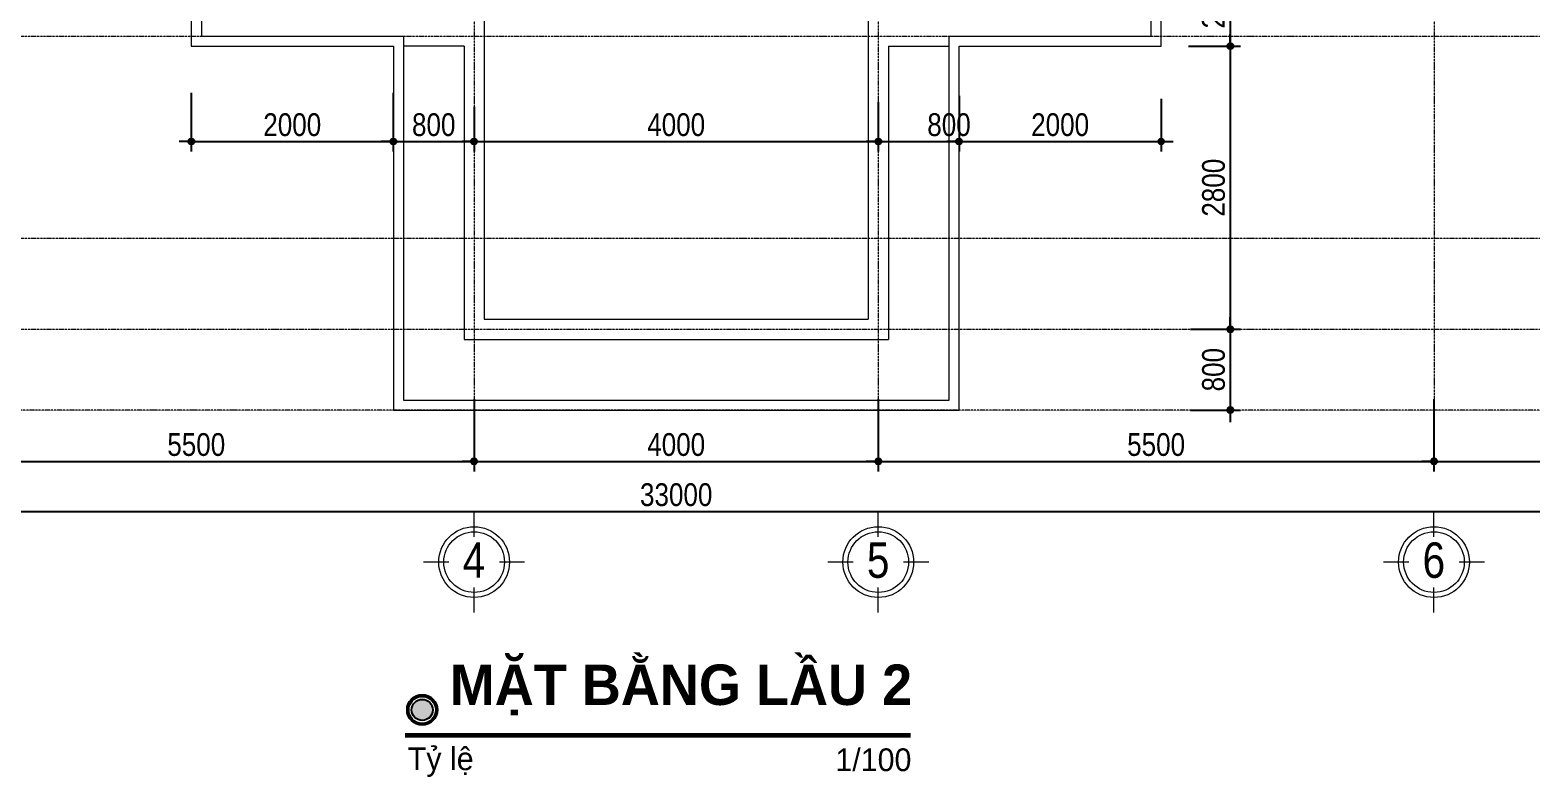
# Model space of a CAD drawing. Extents: x -79995 to 347433, y -157641 to 104789.
# Drawn here: x -2998 to 11848, y 56923 to 64312 of the extents above; entities that cross this region are included whole.
import ezdxf
from ezdxf.enums import TextEntityAlignment as Align

# ---------------------------------------------------------------- set-up
doc = ezdxf.new("R2010")
doc.units = 0
doc.linetypes.add('ACAD_ISO10W100', pattern=[18, 12, -3, 0, -3])
doc.layers.get('DEFPOINTS').update_dxf_attribs({"linetype": 'CONTINUOUS'})
for name, color, linetype in [('DIM', 1, 'CONTINUOUS'), ('TAGS', 60, 'CONTINUOUS'), ('TEXT', 7, 'CONTINUOUS')]:
    doc.layers.add(name, color=color, linetype=linetype)
for name, color, linetype, lineweight in [('NET-THAY', 2, 'CONTINUOUS', 13), ('TEN TRUC', 3, 'CONTINUOUS', 18), ('TRUC', 24, 'CONTINUOUS', 0)]:
    doc.layers.add(name, color=color, linetype=linetype, lineweight=lineweight)
doc.styles.add('HEL-CONDENSE', font='')
doc.styles.add('SWISS-CONDENSE', font='')
doc.styles.add('VNI-HELVE-CONDENSEN', font='')
doc.styles.get('HEL-CONDENSE').set_extended_font_data('VNI-Helve-Condense')
doc.styles.get('SWISS-CONDENSE').set_extended_font_data('VNI-Swiss-Condense')
doc.styles.get('VNI-HELVE-CONDENSEN').set_extended_font_data('VNI-Helve-Condense')
doc.dimstyles.new('D100', dxfattribs={"dimtxt": 225, "dimasz": 1.2, "dimexe": 100, "dimexo": 0, "dimgap": 50, "dimtad": 1, "dimdec": 0, "dimzin": 13, "dimdsep": 46, "dimtxsty": 'HEL-CONDENSE', "dimblk": 'D50', "dimcen": 0, "dimclrd": 1, "dimclre": 1, "dimclrt": 7, "dimadec": 0, "dimazin": 0, "dimtfac": 1, "dimtdec": 0, "dimtmove": 0, "dimatfit": 3, "dimldrblk": 'D50', "dimfxl": 1, "dimtolj": 1, "dimtzin": 13, "dimarcsym": 0})

# ---------------------------------------------------------------- blocks, each defined once
blk = doc.blocks.new('D50')
at = {"layer": 'DIM'}
blk.add_hatch(color=256, dxfattribs=at).paths.add_polyline_path([(25, 0, 1), (-25, 0, 1)])
blk.add_line((25, 0), (100, 0), dxfattribs=at)
blk.add_circle((0, 0), 25, dxfattribs=at)
blk = doc.blocks.new('*D399')
at = {"layer": 'DEFPOINTS', "color": 0, "transparency": 16777216}
for p in [(-4102, 60660), (1398, 60660), (1398, 60045)]:
    blk.add_point(p, dxfattribs=at)
at = {"layer": 'DIM', "color": 1, "lineweight": -2, "transparency": 16777216}
for p, q in [((-4102, 60660), (-4102, 59945)), ((1398, 60660), (1398, 59945)), ((-4100, 60045), (1397, 60045))]:
    blk.add_line(p, q, dxfattribs=at)
at = {"layer": 'DIM', "color": 1, "lineweight": -2, "transparency": 16777216, "xscale": 1.199999999999999, "yscale": 1.199999999999999, "zscale": 1.199999999999999, "rotation": 180}
blk.add_blockref('D50', (-4102, 60045), dxfattribs=at)
at = {"layer": 'DIM', "color": 1, "lineweight": -2, "transparency": 16777216, "xscale": 1.199999999999999, "yscale": 1.199999999999999, "zscale": 1.199999999999999}
blk.add_blockref('D50', (1398, 60045), dxfattribs=at)
at = {"layer": 'DIM', "color": 7, "transparency": 16777216, "insert": (-1352, 60210), "char_height": 225, "attachment_point": 5, "style": 'HEL-CONDENSE'}
blk.add_mtext('\\A1;5500', dxfattribs=at)
blk = doc.blocks.new('*D400')
at = {"layer": 'DEFPOINTS', "color": 0, "transparency": 16777216}
for p in [(1398, 60660), (5398, 60660), (5398, 60045)]:
    blk.add_point(p, dxfattribs=at)
at = {"layer": 'DIM', "color": 1, "lineweight": -2, "transparency": 16777216}
for p, q in [((1398, 60660), (1398, 59945)), ((5398, 60660), (5398, 59945)), ((1400, 60045), (5397, 60045))]:
    blk.add_line(p, q, dxfattribs=at)
at = {"layer": 'DIM', "color": 1, "lineweight": -2, "transparency": 16777216, "xscale": 1.199999999999999, "yscale": 1.199999999999999, "zscale": 1.199999999999999, "rotation": 180}
blk.add_blockref('D50', (1398, 60045), dxfattribs=at)
at = {"layer": 'DIM', "color": 1, "lineweight": -2, "transparency": 16777216, "xscale": 1.199999999999999, "yscale": 1.199999999999999, "zscale": 1.199999999999999}
blk.add_blockref('D50', (5398, 60045), dxfattribs=at)
at = {"layer": 'DIM', "color": 7, "transparency": 16777216, "insert": (3398, 60210), "char_height": 225, "attachment_point": 5, "style": 'HEL-CONDENSE'}
blk.add_mtext('\\A1;4000', dxfattribs=at)
blk = doc.blocks.new('*D401')
at = {"layer": 'DEFPOINTS', "color": 0, "transparency": 16777216}
for p in [(5398, 60660), (10898, 60660), (10898, 60045)]:
    blk.add_point(p, dxfattribs=at)
at = {"layer": 'DIM', "color": 1, "lineweight": -2, "transparency": 16777216}
for p, q in [((5398, 60660), (5398, 59945)), ((10898, 60660), (10898, 59945)), ((5400, 60045), (10897, 60045))]:
    blk.add_line(p, q, dxfattribs=at)
at = {"layer": 'DIM', "color": 1, "lineweight": -2, "transparency": 16777216, "xscale": 1.199999999999999, "yscale": 1.199999999999999, "zscale": 1.199999999999999, "rotation": 180}
blk.add_blockref('D50', (5398, 60045), dxfattribs=at)
at = {"layer": 'DIM', "color": 1, "lineweight": -2, "transparency": 16777216, "xscale": 1.199999999999999, "yscale": 1.199999999999999, "zscale": 1.199999999999999}
blk.add_blockref('D50', (10898, 60045), dxfattribs=at)
at = {"layer": 'DIM', "color": 7, "transparency": 16777216, "insert": (8148, 60210), "char_height": 225, "attachment_point": 5, "style": 'HEL-CONDENSE'}
blk.add_mtext('\\A1;5500', dxfattribs=at)
blk = doc.blocks.new('*D402')
at = {"layer": 'DEFPOINTS', "color": 0, "transparency": 16777216}
for p in [(10898, 60660), (13898, 60660), (13898, 60045)]:
    blk.add_point(p, dxfattribs=at)
at = {"layer": 'DIM', "color": 1, "lineweight": -2, "transparency": 16777216}
for p, q in [((10898, 60660), (10898, 59945)), ((13898, 60660), (13898, 59945)), ((10900, 60045), (13897, 60045))]:
    blk.add_line(p, q, dxfattribs=at)
at = {"layer": 'DIM', "color": 1, "lineweight": -2, "transparency": 16777216, "xscale": 1.199999999999999, "yscale": 1.199999999999999, "zscale": 1.199999999999999, "rotation": 180}
blk.add_blockref('D50', (10898, 60045), dxfattribs=at)
at = {"layer": 'DIM', "color": 1, "lineweight": -2, "transparency": 16777216, "xscale": 1.199999999999999, "yscale": 1.199999999999999, "zscale": 1.199999999999999}
blk.add_blockref('D50', (13898, 60045), dxfattribs=at)
at = {"layer": 'DIM', "color": 7, "transparency": 16777216, "insert": (12398, 60210), "char_height": 225, "attachment_point": 5, "style": 'HEL-CONDENSE'}
blk.add_mtext('\\A1;3000', dxfattribs=at)
blk = doc.blocks.new('*D404')
at = {"layer": 'DEFPOINTS', "color": 0, "transparency": 16777216}
for p in [(-13102, 60660), (19898, 60660), (19898, 59549)]:
    blk.add_point(p, dxfattribs=at)
at = {"layer": 'DIM', "color": 1, "lineweight": -2, "transparency": 16777216}
for p, q in [((-13102, 60660), (-13102, 59449)), ((19898, 60660), (19898, 59449)), ((-13100, 59549), (19897, 59549))]:
    blk.add_line(p, q, dxfattribs=at)
at = {"layer": 'DIM', "color": 1, "lineweight": -2, "transparency": 16777216, "xscale": 1.199999999999999, "yscale": 1.199999999999999, "zscale": 1.199999999999999, "rotation": 180}
blk.add_blockref('D50', (-13102, 59549), dxfattribs=at)
at = {"layer": 'DIM', "color": 1, "lineweight": -2, "transparency": 16777216, "xscale": 1.199999999999999, "yscale": 1.199999999999999, "zscale": 1.199999999999999}
blk.add_blockref('D50', (19898, 59549), dxfattribs=at)
at = {"layer": 'DIM', "color": 7, "transparency": 16777216, "insert": (3398, 59714), "char_height": 225, "attachment_point": 5, "style": 'HEL-CONDENSE'}
blk.add_mtext('\\A1;33000', dxfattribs=at)
blk = doc.blocks.new('A$C206177D3')
at = {"layer": 'TEN TRUC', "ltscale": 1000}
for p, q in [((-37, 240), (-37, 490)), ((-287, -10), (-537, -10)), ((463, -10), (213, -10)), ((-37, -510), (-37, -260))]:
    blk.add_line(p, q, dxfattribs=at)
blk.add_circle((-37, -10), 350, dxfattribs=at)
at = {"layer": 'TEN TRUC', "color": 254, "ltscale": 1000}
blk.add_circle((-37, -10), 300, dxfattribs=at)
blk = doc.blocks.new('*D490')
at = {"layer": 'DEFPOINTS', "color": 0, "transparency": 16777216}
for p in [(-1402, 63690), (598, 63690), (598, 63209)]:
    blk.add_point(p, dxfattribs=at)
at = {"layer": 'DIM', "color": 1, "lineweight": -2, "transparency": 16777216}
for p, q in [((-1402, 63690), (-1402, 63109)), ((598, 63690), (598, 63109)), ((-1400, 63209), (597, 63209))]:
    blk.add_line(p, q, dxfattribs=at)
at = {"layer": 'DIM', "color": 1, "lineweight": -2, "transparency": 16777216, "xscale": 1.199999999999999, "yscale": 1.199999999999999, "zscale": 1.199999999999999, "rotation": 180}
blk.add_blockref('D50', (-1402, 63209), dxfattribs=at)
at = {"layer": 'DIM', "color": 1, "lineweight": -2, "transparency": 16777216, "xscale": 1.199999999999999, "yscale": 1.199999999999999, "zscale": 1.199999999999999}
blk.add_blockref('D50', (598, 63209), dxfattribs=at)
at = {"layer": 'DIM', "color": 7, "transparency": 16777216, "insert": (-402, 63374), "char_height": 225, "attachment_point": 5, "style": 'HEL-CONDENSE'}
blk.add_mtext('\\A1;2000', dxfattribs=at)
blk = doc.blocks.new('*D491')
at = {"layer": 'DEFPOINTS', "color": 0, "transparency": 16777216}
for p in [(598, 63690), (1398, 63552), (1398, 63209)]:
    blk.add_point(p, dxfattribs=at)
at = {"layer": 'DIM', "color": 1, "lineweight": -2, "transparency": 16777216}
for p, q in [((598, 63690), (598, 63109)), ((1398, 63552), (1398, 63109)), ((600, 63209), (1397, 63209))]:
    blk.add_line(p, q, dxfattribs=at)
at = {"layer": 'DIM', "color": 1, "lineweight": -2, "transparency": 16777216, "xscale": 1.199999999999999, "yscale": 1.199999999999999, "zscale": 1.199999999999999, "rotation": 180}
blk.add_blockref('D50', (598, 63209), dxfattribs=at)
at = {"layer": 'DIM', "color": 1, "lineweight": -2, "transparency": 16777216, "xscale": 1.199999999999999, "yscale": 1.199999999999999, "zscale": 1.199999999999999}
blk.add_blockref('D50', (1398, 63209), dxfattribs=at)
at = {"layer": 'DIM', "color": 7, "transparency": 16777216, "insert": (998, 63374), "char_height": 225, "attachment_point": 5, "style": 'HEL-CONDENSE'}
blk.add_mtext('\\A1;800', dxfattribs=at)
blk = doc.blocks.new('*D492')
at = {"layer": 'DEFPOINTS', "color": 0, "transparency": 16777216}
for p in [(1398, 63552), (5398, 63599), (5398, 63209)]:
    blk.add_point(p, dxfattribs=at)
at = {"layer": 'DIM', "color": 1, "lineweight": -2, "transparency": 16777216}
for p, q in [((1398, 63552), (1398, 63109)), ((5398, 63599), (5398, 63109)), ((1400, 63209), (5397, 63209))]:
    blk.add_line(p, q, dxfattribs=at)
at = {"layer": 'DIM', "color": 1, "lineweight": -2, "transparency": 16777216, "xscale": 1.199999999999999, "yscale": 1.199999999999999, "zscale": 1.199999999999999, "rotation": 180}
blk.add_blockref('D50', (1398, 63209), dxfattribs=at)
at = {"layer": 'DIM', "color": 1, "lineweight": -2, "transparency": 16777216, "xscale": 1.199999999999999, "yscale": 1.199999999999999, "zscale": 1.199999999999999}
blk.add_blockref('D50', (5398, 63209), dxfattribs=at)
at = {"layer": 'DIM', "color": 7, "transparency": 16777216, "insert": (3398, 63374), "char_height": 225, "attachment_point": 5, "style": 'HEL-CONDENSE'}
blk.add_mtext('\\A1;4000', dxfattribs=at)
blk = doc.blocks.new('*D493')
at = {"layer": 'DEFPOINTS', "color": 0, "transparency": 16777216}
for p in [(6198, 63661), (8198, 63631), (8198, 63209)]:
    blk.add_point(p, dxfattribs=at)
at = {"layer": 'DIM', "color": 1, "lineweight": -2, "transparency": 16777216}
for p, q in [((6198, 63661), (6198, 63109)), ((8198, 63631), (8198, 63109)), ((6200, 63209), (8197, 63209))]:
    blk.add_line(p, q, dxfattribs=at)
at = {"layer": 'DIM', "color": 1, "lineweight": -2, "transparency": 16777216, "xscale": 1.199999999999999, "yscale": 1.199999999999999, "zscale": 1.199999999999999, "rotation": 180}
blk.add_blockref('D50', (6198, 63209), dxfattribs=at)
at = {"layer": 'DIM', "color": 1, "lineweight": -2, "transparency": 16777216, "xscale": 1.199999999999999, "yscale": 1.199999999999999, "zscale": 1.199999999999999}
blk.add_blockref('D50', (8198, 63209), dxfattribs=at)
at = {"layer": 'DIM', "color": 7, "transparency": 16777216, "insert": (7198, 63374), "char_height": 225, "attachment_point": 5, "style": 'HEL-CONDENSE'}
blk.add_mtext('\\A1;2000', dxfattribs=at)
blk = doc.blocks.new('*D494')
at = {"layer": 'DEFPOINTS', "color": 0, "transparency": 16777216}
for p in [(8665, 66252), (8469, 64152), (8882, 64152)]:
    blk.add_point(p, dxfattribs=at)
at = {"layer": 'DIM', "color": 1, "lineweight": -2, "transparency": 16777216}
for p, q in [((8665, 66252), (8982, 66252)), ((8882, 66251), (8882, 64153)), ((8469, 64152), (8982, 64152))]:
    blk.add_line(p, q, dxfattribs=at)
at = {"layer": 'DIM', "color": 1, "lineweight": -2, "transparency": 16777216, "xscale": 1.199999999999999, "yscale": 1.199999999999999, "zscale": 1.199999999999999}
for p, rotation in [((8882, 66252), 90), ((8882, 64152), 270)]:
    blk.add_blockref('D50', p, dxfattribs=dict(at, rotation=rotation))
at = {"layer": 'DIM', "color": 7, "transparency": 16777216, "insert": (8717, 64613), "char_height": 225, "attachment_point": 5, "rotation": 90, "style": 'HEL-CONDENSE'}
blk.add_mtext('\\A1;2100', dxfattribs=at)
blk = doc.blocks.new('*D495')
at = {"layer": 'DEFPOINTS', "color": 0, "transparency": 16777216}
for p in [(8469, 64152), (8487, 61352), (8882, 61352)]:
    blk.add_point(p, dxfattribs=at)
at = {"layer": 'DIM', "color": 1, "lineweight": -2, "transparency": 16777216}
for p, q in [((8469, 64152), (8982, 64152)), ((8882, 64151), (8882, 61353)), ((8487, 61352), (8982, 61352))]:
    blk.add_line(p, q, dxfattribs=at)
at = {"layer": 'DIM', "color": 1, "lineweight": -2, "transparency": 16777216, "xscale": 1.199999999999999, "yscale": 1.199999999999999, "zscale": 1.199999999999999}
for p, rotation in [((8882, 64152), 90), ((8882, 61352), 270)]:
    blk.add_blockref('D50', p, dxfattribs=dict(at, rotation=rotation))
at = {"layer": 'DIM', "color": 7, "transparency": 16777216, "insert": (8717, 62752), "char_height": 225, "attachment_point": 5, "rotation": 90, "style": 'HEL-CONDENSE'}
blk.add_mtext('\\A1;2800', dxfattribs=at)
blk = doc.blocks.new('*D499')
at = {"layer": 'DEFPOINTS', "color": 0, "transparency": 16777216}
for p in [(8487, 61352), (8487, 60552), (8882, 60552)]:
    blk.add_point(p, dxfattribs=at)
at = {"layer": 'DIM', "color": 1, "lineweight": -2, "transparency": 16777216}
for p, q in [((8487, 61352), (8982, 61352)), ((8882, 61351), (8882, 60553)), ((8487, 60552), (8982, 60552))]:
    blk.add_line(p, q, dxfattribs=at)
at = {"layer": 'DIM', "color": 1, "lineweight": -2, "transparency": 16777216, "xscale": 1.199999999999999, "yscale": 1.199999999999999, "zscale": 1.199999999999999}
for p, rotation in [((8882, 61352), 90), ((8882, 60552), 270)]:
    blk.add_blockref('D50', p, dxfattribs=dict(at, rotation=rotation))
at = {"layer": 'DIM', "color": 7, "transparency": 16777216, "insert": (8717, 60952), "char_height": 225, "attachment_point": 5, "rotation": 90, "style": 'HEL-CONDENSE'}
blk.add_mtext('\\A1;800', dxfattribs=at)
blk = doc.blocks.new('*D500')
at = {"layer": 'DEFPOINTS', "color": 0, "transparency": 16777216}
for p in [(5398, 63599), (6198, 63661), (6198, 63209)]:
    blk.add_point(p, dxfattribs=at)
at = {"layer": 'DIM', "color": 1, "lineweight": -2, "transparency": 16777216}
for p, q in [((5398, 63599), (5398, 63109)), ((6198, 63661), (6198, 63109)), ((5400, 63209), (6197, 63209))]:
    blk.add_line(p, q, dxfattribs=at)
at = {"layer": 'DIM', "color": 1, "lineweight": -2, "transparency": 16777216, "xscale": 1.199999999999999, "yscale": 1.199999999999999, "zscale": 1.199999999999999, "rotation": 180}
blk.add_blockref('D50', (5398, 63209), dxfattribs=at)
at = {"layer": 'DIM', "color": 1, "lineweight": -2, "transparency": 16777216, "xscale": 1.199999999999999, "yscale": 1.199999999999999, "zscale": 1.199999999999999}
blk.add_blockref('D50', (6198, 63209), dxfattribs=at)
at = {"layer": 'DIM', "color": 7, "transparency": 16777216, "insert": (6098, 63374), "char_height": 225, "attachment_point": 5, "style": 'HEL-CONDENSE'}
blk.add_mtext('\\A1;800', dxfattribs=at)

msp = doc.modelspace()

# ---------------------------------------------------------------- hatches: boundary and pattern name
at = {"layer": 'DIM', "linetype": 'ByBlock'}
msp.add_hatch(color=1, dxfattribs=at).paths.add_polyline_path([(988.714, 57586.637, 1), (779.674, 57586.637, 1)])

# ---------------------------------------------------------------- linework, layer by layer
at = {"layer": 'NET-THAY'}
for p, q in [((-1401.548, 65951.712), (-1401.548, 64151.712)), ((1498.452, 65951.712), (1498.452, 61451.712)), ((5298.452, 65951.712), (5298.452, 61451.712)), ((8198.452, 64151.712), (8198.452, 65951.712)), ((-1401.548, 64151.712), (598.452, 64151.712)), ((598.452, 64151.712), (598.452, 60551.712)), ((1298.452, 64151.712), (698.452, 64151.712)), ((1298.452, 64151.712), (1298.452, 61251.712)), ((5498.452, 64151.712), (6098.452, 64151.712)), ((5498.452, 64151.712), (5498.452, 61251.712)), ((6198.452, 60551.712), (6198.452, 64151.712)), ((6198.452, 64151.712), (8198.452, 64151.712)), ((1498.452, 61451.712), (5298.452, 61451.712)), ((1298.452, 61251.712), (5498.452, 61251.712)), ((598.452, 60551.712), (6198.452, 60551.712))]:
    msp.add_line(p, q, dxfattribs=at)
msp.add_lwpolyline([(-1301.548, 65951.712), (-1301.548, 64251.712), (698.452, 64251.712), (698.452, 60651.712), (6098.452, 60651.712), (6098.452, 64251.712), (8098.452, 64251.712), (8098.452, 65951.712)], dxfattribs=at)
at = {"layer": 'TEXT', "color": 7, "linetype": 'ByBlock', "const_width": 48.75}
msp.add_lwpolyline([(5717.024, 57334.869), (1898.409, 57334.869), (5717.024, 57334.869), (714.206, 57334.869)], dxfattribs=at)
at = {"layer": 'TEXT', "color": 7, "linetype": 'ByBlock'}
for radius in [150.491, 133.77, 104.52]:
    msp.add_circle((884.194, 57586.637), radius, dxfattribs=at)
at = {"layer": 'TRUC', "linetype": 'ACAD_ISO10W100', "ltscale": 0.2}
msp.add_lwpolyline([(-15555.532, 76977.493), (22214.78, 76977.493), (22214.78, 60551.712), (-15555.532, 60551.712)], close=True, dxfattribs=at)
for points in [[(1398.452, 76977.493), (1398.452, 60551.712)], [(5398.452, 76977.493), (5398.452, 60551.712)], [(10898.452, 76977.493), (10898.452, 60551.712)], [(-15555.532, 64251.712), (22214.78, 64251.712)], [(-15555.532, 62251.712), (22214.78, 62251.712)], [(-15555.532, 61351.712), (22214.78, 61351.712)]]:
    msp.add_lwpolyline(points, dxfattribs=at)

# ---------------------------------------------------------------- block references
at = {"layer": 'TEN TRUC', "ltscale": 1000}
ref = msp.add_blockref('A$C206177D3', (1435.074, 59058.894), dxfattribs=at)
ref.add_attrib('A', '4', dxfattribs={"layer": 'TAGS', "color": 7, "ltscale": 1000, "height": 350, "style": 'VNI-HELVE-CONDENSEN'}).set_placement((1396.77, 58893.256), align=Align.CENTER)
ref = msp.add_blockref('A$C206177D3', (5435.074, 59058.894), dxfattribs=at)
ref.add_attrib('A', '5', dxfattribs={"layer": 'TAGS', "color": 7, "ltscale": 1000, "height": 350, "style": 'VNI-HELVE-CONDENSEN'}).set_placement((5396.77, 58893.256), align=Align.CENTER)
ref = msp.add_blockref('A$C206177D3', (10935.074, 59058.894), dxfattribs=at)
ref.add_attrib('A', '6', dxfattribs={"layer": 'TAGS', "color": 7, "ltscale": 1000, "height": 350, "style": 'VNI-HELVE-CONDENSEN'}).set_placement((10896.77, 58893.256), align=Align.CENTER)

# ---------------------------------------------------------------- texts
at = {"layer": 'TEXT', "color": 7, "insert": (1156.624, 58035.469), "char_height": 400, "attachment_point": 1, "style": 'SWISS-CONDENSE'}
msp.add_mtext('{\\fVNI-Avo|b1|i0|c0|p2;MAËT BAÈNG LAÀU 2}', dxfattribs=at)
at = {"layer": 'TEXT', "color": 7, "linetype": 'ByBlock', "char_height": 225, "attachment_point": 1, "style": 'SWISS-CONDENSE'}
for s, insert in [('{\\fVNI-Avo|b0|i0|c0|p2;Tyû leä}', (741.226, 57216.003)), ('{\\fVNI-Avo|b0|i0|c0|p2;1/100}', (4973.305, 57206.03))]:
    msp.add_mtext(s, dxfattribs=dict(at, insert=insert))

# ---------------------------------------------------------------- dimensions: what is measured, and where the dimension line sits
at = {"layer": 'DIM'}
dim = msp.add_linear_dim(base=(8882.068, 64151.712), p1=(8664.679, 66251.712), p2=(8468.526, 64151.712), angle=90, dimstyle='D100', dxfattribs=at)
dim.commit()
dim.dimension.update_dxf_attribs({"geometry": '*D494', "text_midpoint": (8882.068, 64613.378), "dimtype": 160})
for base, p1, p2, angle, picture, middle in [((8882.068, 61351.712), (8468.526, 64151.712), (8486.711, 61351.712), 90, '*D495', (8717.168, 62751.712)), ((8882.068, 60551.712), (8486.711, 61351.712), (8486.711, 60551.712), 90, '*D499', (8717.168, 60951.712)), ((1398.452, 60045.215), (-4101.548, 60660.351), (1398.452, 60660.351), 180, '*D399', (-1351.548, 60210.115)), ((5398.452, 60045.215), (1398.452, 60660.351), (5398.452, 60660.351), 180, '*D400', (3398.452, 60210.115)), ((10898.452, 60045.215), (5398.452, 60660.351), (10898.452, 60660.351), 180, '*D401', (8148.452, 60210.115)), ((13898.452, 60045.215), (10898.452, 60660.351), (13898.452, 60660.351), 180, '*D402', (12398.452, 60210.115))]:
    dim = msp.add_linear_dim(base=base, p1=p1, p2=p2, angle=angle, dimstyle='D100', override={"dimtmove": 1}, dxfattribs=at)
    dim.commit()
    dim.dimension.update_dxf_attribs({"geometry": picture, "text_midpoint": middle})
dim = msp.add_linear_dim(base=(598.452, 63209.43), p1=(-1401.548, 63690.471), p2=(598.452, 63690.471), dimstyle='D100', dxfattribs=at)
dim.commit()
dim.dimension.update_dxf_attribs({"geometry": '*D490', "text_midpoint": (-401.548, 63374.33)})
for base, p1, p2, picture, middle in [((1398.452, 63209.43), (598.452, 63690.471), (1398.452, 63551.712), '*D491', (998.452, 63209.43)), ((6198.452, 63209.43), (5398.452, 63598.806), (6198.452, 63661.349), '*D500', (6098.452, 63209.43))]:
    dim = msp.add_linear_dim(base=base, p1=p1, p2=p2, dimstyle='D100', override={"dimtmove": 1}, dxfattribs=at)
    dim.commit()
    dim.dimension.update_dxf_attribs({"geometry": picture, "text_midpoint": middle, "dimtype": 160})
for base, p1, p2, picture, middle in [((5398.452, 63209.43), (1398.452, 63551.712), (5398.452, 63598.806), '*D492', (3398.452, 63374.33)), ((8198.452, 63209.43), (6198.452, 63661.349), (8198.452, 63630.571), '*D493', (7198.452, 63374.33))]:
    dim = msp.add_linear_dim(base=base, p1=p1, p2=p2, dimstyle='D100', override={"dimtmove": 1}, dxfattribs=at)
    dim.commit()
    dim.dimension.update_dxf_attribs({"geometry": picture, "text_midpoint": middle})
dim = msp.add_aligned_dim(p1=(-13101.548, 60660.351), p2=(19898.452, 60660.351), distance=-1111.311, dimstyle='D100', dxfattribs=at)
dim.commit()
dim.dimension.update_dxf_attribs({"geometry": '*D404', "text_midpoint": (3398.452, 59713.941)})

doc.saveas('drawing.dxf')
